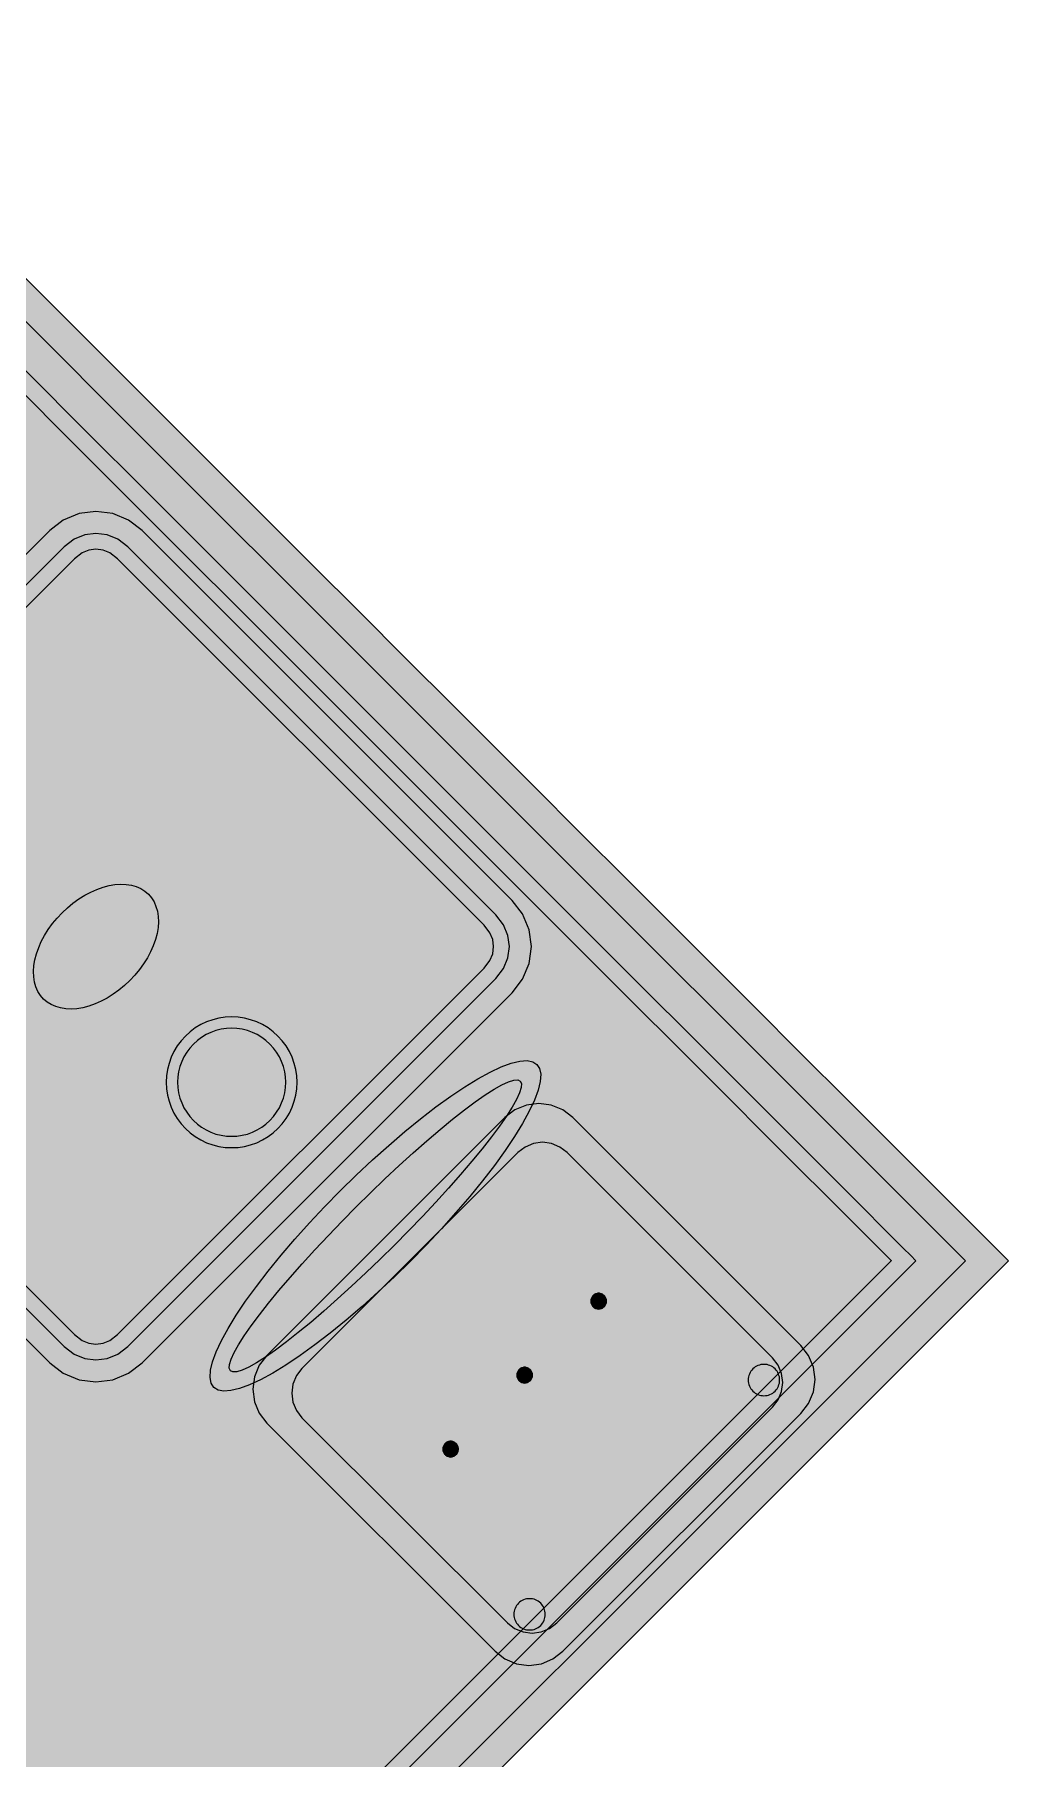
# Model space of a CAD drawing. Header units: metres. Extents: x 2172.2 to 2210.6, y 415.3 to 458.1.
# Drawn here: x 2186.209 to 2187.325, y 447.974 to 449.952 of the extents above; entities that cross this region are included whole.
import ezdxf

# ---------------------------------------------------------------- set-up
doc = ezdxf.new("R2010")
doc.units = ezdxf.units.M
for name, color, linetype, lineweight in [('NC_N1_CHAIRS', 7, 'CONTINUOUS', 13), ('NC_N1_FLOOR_DECOR', 32, 'CONTINUOUS', 13), ('NC_N1_TABLES', 7, 'CONTINUOUS', 13)]:
    doc.layers.add(name, color=color, linetype=linetype, lineweight=lineweight)

# ---------------------------------------------------------------- blocks, each defined once
blk = doc.blocks.new('NC_N1_MIXED_FLOOR_BAY_05')
at = {"true_color": 0xeff0ee}
h = blk.add_hatch(color=256, dxfattribs=at)
h.dxf.hatch_style = 1
h.paths.add_polyline_path([(-4.0811, 15.9515), (-4.06, 15.9304), (-4.0516, 15.922), (-4.022, 15.8924), (-4.0136, 15.884), (-3.9738, 15.8442), (-3.9298, 15.8002), (-3.8668, 15.7372), (-3.8228, 15.6932), (-3.7206, 15.591), (-3.6766, 15.547), (-3.6136, 15.484), (-3.5696, 15.44), (-3.4674, 15.3378), (-3.4234, 15.2938), (-3.3604, 15.2308), (-3.3164, 15.1868), (-3.2143, 15.0847), (-3.1703, 15.0406), (-3.1073, 14.9776), (-3.0633, 14.9336), (-2.9611, 14.8315), (-2.9171, 14.7875), (-2.8541, 14.7245), (-2.8101, 14.6805), (-2.7421, 14.6125), (-2.7337, 14.6041), (-2.7041, 14.5745), (-2.6957, 14.5661), (-2.6746, 14.545), (-4.5979, 12.6217), (-6.0044, 14.0282)])
at = {"color": 0, "linetype": 'CONTINUOUS', "lineweight": -2, "true_color": 0xa5b2b8}
blk.add_lwpolyline([(-3.8228, 15.6932), (-3.7206, 15.591), (-3.6766, 15.547), (-3.6136, 15.484), (-3.5696, 15.44), (-3.4674, 15.3378), (-3.4234, 15.2938), (-3.3604, 15.2308), (-3.3164, 15.1868), (-3.2143, 15.0847), (-3.1703, 15.0406), (-3.1073, 14.9776), (-3.0633, 14.9336), (-2.9611, 14.8315), (-2.9171, 14.7875), (-2.8541, 14.7245), (-2.8101, 14.6805), (-2.7421, 14.6125), (-2.7337, 14.6041), (-2.7041, 14.5745), (-2.6957, 14.5661), (-2.6746, 14.545), (-4.5979, 12.6217)], dxfattribs=at)
at = {"color": 0, "linetype": 'CONTINUOUS', "lineweight": -2, "true_color": 0xa38246}
blk.add_lwpolyline([(-3.8475, 15.6684), (-3.7014, 15.5222), (-3.6383, 15.4592), (-3.5943, 15.4152), (-3.4922, 15.3131), (-3.4482, 15.2691), (-3.3852, 15.2061), (-3.3412, 15.1621), (-3.239, 15.0599), (-3.195, 15.0159), (-3.132, 14.9529), (-3.088, 14.9089), (-2.9858, 14.8067), (-2.8788, 14.6997), (-2.8348, 14.6557), (-2.7669, 14.5878), (-2.7584, 14.5793), (-2.7241, 14.545), (-4.5979, 12.6712)], dxfattribs=at)
at = {"color": 0, "linetype": 'CONTINUOUS', "lineweight": -2, "true_color": 0x778fa0}
blk.add_lwpolyline([(-3.8758, 15.6401), (-3.7296, 15.494), (-3.6666, 15.431), (-3.6226, 15.387), (-3.5205, 15.2848), (-3.4765, 15.2408), (-3.4135, 15.1778), (-3.3695, 15.1338), (-3.2673, 15.0316), (-3.2233, 14.9876), (-3.1603, 14.9246), (-3.1163, 14.8806), (-3.0141, 14.7784), (-2.9071, 14.6714), (-2.8631, 14.6274), (-2.7952, 14.5595), (-2.7867, 14.551), (-2.7807, 14.545), (-4.5979, 12.7277)], dxfattribs=at)
at = {"color": 0, "linetype": 'CONTINUOUS', "lineweight": -2, "true_color": 0xa38246}
blk.add_lwpolyline([(-4.0811, 15.8172), (-4.0808, 15.8168), (-4.041, 15.777), (-3.997, 15.733), (-3.9339, 15.67), (-3.8899, 15.626), (-3.7438, 15.4798), (-3.6808, 15.4168), (-3.6368, 15.3728), (-3.5346, 15.2706), (-3.4906, 15.2266), (-3.4276, 15.1636), (-3.3836, 15.1196), (-3.2814, 15.0175), (-3.2374, 14.9735), (-3.1744, 14.9105), (-3.1304, 14.8665), (-3.0283, 14.7643), (-2.9213, 14.6573), (-2.8773, 14.6133), (-2.8093, 14.5453), (-2.809, 14.545), (-4.5979, 12.756), (-5.8701, 14.0282)], close=True, dxfattribs=at)
blk = doc.blocks.new('NC_N1_DINING_TWO_SQUARE')
at = {"true_color": 0xf6f5ef}
h = blk.add_hatch(color=256, dxfattribs=at)
h.dxf.hatch_style = 1
h.paths.add_polyline_path([(0.3, -0.375), (-0.3, -0.375), (-0.3194, -0.3724), (-0.3375, -0.365), (-0.353, -0.353), (-0.365, -0.3375), (-0.3724, -0.3194), (-0.375, -0.3), (-0.375, 0.3), (-0.3724, 0.3194), (-0.365, 0.3375), (-0.353, 0.353), (-0.3375, 0.365), (-0.3194, 0.3724), (-0.3, 0.375), (0.3, 0.375), (0.3194, 0.3724), (0.3375, 0.365), (0.353, 0.353), (0.365, 0.3375), (0.3724, 0.3194), (0.375, 0.3), (0.375, -0.3), (0.3724, -0.3194), (0.365, -0.3375), (0.353, -0.353), (0.3375, -0.365), (0.3194, -0.3724)])
at = {"color": 0, "linetype": 'CONTINUOUS', "lineweight": -2, "true_color": 0x2d3540}
blk.add_lwpolyline([(0.3, -0.375), (-0.3, -0.375), (-0.3194, -0.3724), (-0.3375, -0.365), (-0.353, -0.353), (-0.365, -0.3375), (-0.3724, -0.3194), (-0.375, -0.3), (-0.375, 0.3), (-0.3724, 0.3194), (-0.365, 0.3375), (-0.353, 0.353), (-0.3375, 0.365), (-0.3194, 0.3724), (-0.3, 0.375), (0.3, 0.375), (0.3194, 0.3724), (0.3375, 0.365), (0.353, 0.353), (0.365, 0.3375), (0.3724, 0.3194), (0.375, 0.3), (0.375, -0.3), (0.3724, -0.3194), (0.365, -0.3375), (0.353, -0.353), (0.3375, -0.365), (0.3194, -0.3724)], close=True, dxfattribs=at)
at = {"color": 0, "linetype": 'CONTINUOUS', "lineweight": -2, "true_color": 0xa38246}
for points in [[(0.2984, -0.35), (-0.2984, -0.35), (-0.3129, -0.3481), (-0.3249, -0.3431), (-0.3352, -0.3352), (-0.3431, -0.3249), (-0.3481, -0.3129), (-0.35, -0.2984), (-0.35, 0.2984), (-0.3481, 0.3129), (-0.3431, 0.3249), (-0.3352, 0.3352), (-0.3249, 0.3431), (-0.3129, 0.3481), (-0.2984, 0.35), (0.2984, 0.35), (0.3129, 0.3481), (0.3249, 0.3431), (0.3352, 0.3352), (0.3431, 0.3249), (0.3481, 0.3129), (0.35, 0.2984), (0.35, -0.2984), (0.3481, -0.3129), (0.3431, -0.3249), (0.3352, -0.3352), (0.3249, -0.3431), (0.3129, -0.3481)], [(0.2972, -0.332), (-0.2972, -0.332), (-0.3082, -0.3306), (-0.3158, -0.3274), (-0.3224, -0.3224), (-0.3274, -0.3158), (-0.3306, -0.3082), (-0.332, -0.2972), (-0.332, 0.2972), (-0.3306, 0.3082), (-0.3274, 0.3158), (-0.3224, 0.3224), (-0.3158, 0.3274), (-0.3082, 0.3306), (-0.2972, 0.332), (0.2972, 0.332), (0.3082, 0.3306), (0.3158, 0.3274), (0.3224, 0.3224), (0.3274, 0.3158), (0.3306, 0.3082), (0.332, 0.2972), (0.332, -0.2972), (0.3306, -0.3082), (0.3274, -0.3158), (0.3224, -0.3224), (0.3158, -0.3274), (0.3082, -0.3306)], [(0.062, 0.22), (0.0617, 0.2139), (0.0608, 0.2079), (0.0593, 0.202), (0.0573, 0.1963), (0.0547, 0.1908), (0.0516, 0.1856), (0.0479, 0.1807), (0.0438, 0.1762), (0.0393, 0.1721), (0.0344, 0.1684), (0.0292, 0.1653), (0.0237, 0.1627), (0.018, 0.1607), (0.0121, 0.1592), (0.0061, 0.1583), (0, 0.158), (-0.0061, 0.1583), (-0.0121, 0.1592), (-0.018, 0.1607), (-0.0237, 0.1627), (-0.0292, 0.1653), (-0.0344, 0.1684), (-0.0393, 0.1721), (-0.0438, 0.1762), (-0.0479, 0.1807), (-0.0516, 0.1856), (-0.0547, 0.1908), (-0.0573, 0.1963), (-0.0593, 0.202), (-0.0608, 0.2079), (-0.0617, 0.2139), (-0.062, 0.22), (-0.0617, 0.2261), (-0.0608, 0.2321), (-0.0593, 0.238), (-0.0573, 0.2437), (-0.0547, 0.2492), (-0.0516, 0.2544), (-0.0479, 0.2593), (-0.0438, 0.2638), (-0.0393, 0.2679), (-0.0344, 0.2716), (-0.0292, 0.2747), (-0.0237, 0.2773), (-0.018, 0.2793), (-0.0121, 0.2808), (-0.0061, 0.2817), (0, 0.282), (0.0061, 0.2817), (0.0121, 0.2808), (0.018, 0.2793), (0.0237, 0.2773), (0.0292, 0.2747), (0.0344, 0.2716), (0.0393, 0.2679), (0.0438, 0.2638), (0.0479, 0.2593), (0.0516, 0.2544), (0.0547, 0.2492), (0.0573, 0.2437), (0.0593, 0.238), (0.0608, 0.2321), (0.0617, 0.2261)], [(0.085, 0), (0.0846, 0.0054), (0.0834, 0.0107), (0.0813, 0.016), (0.0785, 0.021), (0.075, 0.0259), (0.0707, 0.0306), (0.0657, 0.0349), (0.0601, 0.0389), (0.0539, 0.0425), (0.0472, 0.0457), (0.0401, 0.0485), (0.0325, 0.0508), (0.0247, 0.0526), (0.0166, 0.0539), (0.0083, 0.0547), (0, 0.055), (-0.0083, 0.0547), (-0.0166, 0.0539), (-0.0247, 0.0526), (-0.0325, 0.0508), (-0.0401, 0.0485), (-0.0472, 0.0457), (-0.0539, 0.0425), (-0.0601, 0.0389), (-0.0657, 0.0349), (-0.0707, 0.0306), (-0.075, 0.0259), (-0.0785, 0.021), (-0.0813, 0.016), (-0.0834, 0.0107), (-0.0846, 0.0054), (-0.085, 0), (-0.0846, -0.0054), (-0.0834, -0.0107), (-0.0813, -0.016), (-0.0785, -0.021), (-0.075, -0.0259), (-0.0707, -0.0306), (-0.0657, -0.0349), (-0.0601, -0.0389), (-0.0539, -0.0425), (-0.0472, -0.0457), (-0.0401, -0.0485), (-0.0325, -0.0508), (-0.0247, -0.0526), (-0.0166, -0.0539), (-0.0083, -0.0547), (0, -0.055), (0.0083, -0.0547), (0.0166, -0.0539), (0.0247, -0.0526), (0.0325, -0.0508), (0.0401, -0.0485), (0.0472, -0.0457), (0.0539, -0.0425), (0.0601, -0.0389), (0.0657, -0.0349), (0.0707, -0.0306), (0.075, -0.0259), (0.0785, -0.021), (0.0813, -0.016), (0.0834, -0.0107), (0.0846, -0.0054)], [(0.062, -0.22), (0.0617, -0.2261), (0.0608, -0.2321), (0.0593, -0.238), (0.0573, -0.2437), (0.0547, -0.2492), (0.0516, -0.2544), (0.0479, -0.2593), (0.0438, -0.2638), (0.0393, -0.2679), (0.0344, -0.2716), (0.0292, -0.2747), (0.0237, -0.2773), (0.018, -0.2793), (0.0121, -0.2808), (0.0061, -0.2817), (0, -0.282), (-0.0061, -0.2817), (-0.0121, -0.2808), (-0.018, -0.2793), (-0.0237, -0.2773), (-0.0292, -0.2747), (-0.0344, -0.2716), (-0.0393, -0.2679), (-0.0438, -0.2638), (-0.0479, -0.2593), (-0.0516, -0.2544), (-0.0547, -0.2492), (-0.0573, -0.2437), (-0.0593, -0.238), (-0.0608, -0.2321), (-0.0617, -0.2261), (-0.062, -0.22), (-0.0617, -0.2139), (-0.0608, -0.2079), (-0.0593, -0.202), (-0.0573, -0.1963), (-0.0547, -0.1908), (-0.0516, -0.1856), (-0.0479, -0.1807), (-0.0438, -0.1762), (-0.0393, -0.1721), (-0.0344, -0.1684), (-0.0292, -0.1653), (-0.0237, -0.1627), (-0.018, -0.1607), (-0.0121, -0.1592), (-0.0061, -0.1583), (0, -0.158), (0.0061, -0.1583), (0.0121, -0.1592), (0.018, -0.1607), (0.0237, -0.1627), (0.0292, -0.1653), (0.0344, -0.1684), (0.0393, -0.1721), (0.0438, -0.1762), (0.0479, -0.1807), (0.0516, -0.1856), (0.0547, -0.1908), (0.0573, -0.1963), (0.0593, -0.202), (0.0608, -0.2079), (0.0617, -0.2139)]]:
    blk.add_lwpolyline(points, close=True, dxfattribs=at)
at = {"color": 0, "linetype": 'CONTINUOUS', "lineweight": -2, "true_color": 0x89939a}
for points in [[(0.075, 0.22), (0.0746, 0.2126), (0.0736, 0.2054), (0.0718, 0.1982), (0.0693, 0.1913), (0.0661, 0.1846), (0.0624, 0.1783), (0.058, 0.1724), (0.053, 0.167), (0.0476, 0.162), (0.0417, 0.1576), (0.0354, 0.1539), (0.0287, 0.1507), (0.0218, 0.1482), (0.0146, 0.1464), (0.0074, 0.1454), (0, 0.145), (-0.0074, 0.1454), (-0.0146, 0.1464), (-0.0218, 0.1482), (-0.0287, 0.1507), (-0.0354, 0.1539), (-0.0417, 0.1576), (-0.0476, 0.162), (-0.053, 0.167), (-0.058, 0.1724), (-0.0624, 0.1783), (-0.0661, 0.1846), (-0.0693, 0.1913), (-0.0718, 0.1982), (-0.0736, 0.2054), (-0.0746, 0.2126), (-0.075, 0.22), (-0.0746, 0.2274), (-0.0736, 0.2346), (-0.0718, 0.2418), (-0.0693, 0.2487), (-0.0661, 0.2554), (-0.0624, 0.2617), (-0.058, 0.2676), (-0.053, 0.273), (-0.0476, 0.278), (-0.0417, 0.2824), (-0.0354, 0.2861), (-0.0287, 0.2893), (-0.0218, 0.2918), (-0.0146, 0.2936), (-0.0074, 0.2946), (0, 0.295), (0.0074, 0.2946), (0.0146, 0.2936), (0.0218, 0.2918), (0.0287, 0.2893), (0.0354, 0.2861), (0.0417, 0.2824), (0.0476, 0.278), (0.053, 0.273), (0.058, 0.2676), (0.0624, 0.2617), (0.0661, 0.2554), (0.0693, 0.2487), (0.0718, 0.2418), (0.0736, 0.2346), (0.0746, 0.2274)], [(0.075, -0.22), (0.0746, -0.2274), (0.0736, -0.2346), (0.0718, -0.2418), (0.0693, -0.2487), (0.0661, -0.2554), (0.0624, -0.2617), (0.058, -0.2676), (0.053, -0.273), (0.0476, -0.278), (0.0417, -0.2824), (0.0354, -0.2861), (0.0287, -0.2893), (0.0218, -0.2918), (0.0146, -0.2936), (0.0074, -0.2946), (0, -0.295), (-0.0074, -0.2946), (-0.0146, -0.2936), (-0.0218, -0.2918), (-0.0287, -0.2893), (-0.0354, -0.2861), (-0.0417, -0.2824), (-0.0476, -0.278), (-0.053, -0.273), (-0.058, -0.2676), (-0.0624, -0.2617), (-0.0661, -0.2554), (-0.0693, -0.2487), (-0.0718, -0.2418), (-0.0736, -0.2346), (-0.0746, -0.2274), (-0.075, -0.22), (-0.0746, -0.2126), (-0.0736, -0.2054), (-0.0718, -0.1982), (-0.0693, -0.1913), (-0.0661, -0.1846), (-0.0624, -0.1783), (-0.058, -0.1724), (-0.053, -0.167), (-0.0476, -0.162), (-0.0417, -0.1576), (-0.0354, -0.1539), (-0.0287, -0.1507), (-0.0218, -0.1482), (-0.0146, -0.1464), (-0.0074, -0.1454), (0, -0.145), (0.0074, -0.1454), (0.0146, -0.1464), (0.0218, -0.1482), (0.0287, -0.1507), (0.0354, -0.1539), (0.0417, -0.1576), (0.0476, -0.162), (0.053, -0.167), (0.058, -0.1724), (0.0624, -0.1783), (0.0661, -0.1846), (0.0693, -0.1913), (0.0718, -0.1982), (0.0736, -0.2054), (0.0746, -0.2126)]]:
    blk.add_lwpolyline(points, close=True, dxfattribs=at)
blk = doc.blocks.new('NC_N1_CHAIR_OLIVE')
at = {"true_color": 0xf6f5ef}
h = blk.add_hatch(color=256, dxfattribs=at)
h.dxf.hatch_style = 1
h.paths.add_polyline_path([(0.262, 0.222), (0.2607, 0.2276), (0.257, 0.2331), (0.2507, 0.2385), (0.2421, 0.2438), (0.2311, 0.2489), (0.2178, 0.2537), (0.2025, 0.2582), (0.1853, 0.2623), (0.1662, 0.2661), (0.1456, 0.2694), (0.1235, 0.2723), (0.1003, 0.2747), (0.0761, 0.2765), (0.0511, 0.2779), (0.0257, 0.2787), (0, 0.279), (-0.0257, 0.2787), (-0.0511, 0.2779), (-0.0761, 0.2765), (-0.1003, 0.2747), (-0.1235, 0.2723), (-0.1456, 0.2694), (-0.1662, 0.2661), (-0.1853, 0.2623), (-0.2025, 0.2582), (-0.2178, 0.2537), (-0.2311, 0.2489), (-0.2421, 0.2438), (-0.2507, 0.2385), (-0.257, 0.2331), (-0.2607, 0.2276), (-0.262, 0.222), (-0.2607, 0.2164), (-0.257, 0.2109), (-0.2507, 0.2055), (-0.2421, 0.2002), (-0.2311, 0.1951), (-0.2178, 0.1903), (-0.2025, 0.1858), (-0.1853, 0.1817), (-0.1662, 0.1779), (-0.1456, 0.1746), (-0.1235, 0.1717), (-0.1003, 0.1693), (-0.0761, 0.1675), (-0.0511, 0.1661), (-0.0257, 0.1653), (0, 0.165), (0.0257, 0.1653), (0.0511, 0.1661), (0.0761, 0.1675), (0.1003, 0.1693), (0.1235, 0.1717), (0.1456, 0.1746), (0.1662, 0.1779), (0.1853, 0.1817), (0.2025, 0.1858), (0.2178, 0.1903), (0.2311, 0.1951), (0.2421, 0.2002), (0.2507, 0.2055), (0.257, 0.2109), (0.2607, 0.2164)])
at = {"true_color": 0x778fa0}
h = blk.add_hatch(color=256, dxfattribs=at)
h.dxf.hatch_style = 1
h.paths.add_polyline_path([(0.193, -0.275), (-0.193, -0.275), (-0.2072, -0.2731), (-0.2205, -0.2676), (-0.2319, -0.2589), (-0.2406, -0.2475), (-0.2461, -0.2342), (-0.248, -0.22), (-0.248, 0.15), (-0.2461, 0.1642), (-0.2406, 0.1775), (-0.2319, 0.1889), (-0.2205, 0.1976), (-0.2072, 0.2031), (-0.193, 0.205), (0.193, 0.205), (0.2072, 0.2031), (0.2205, 0.1976), (0.2319, 0.1889), (0.2406, 0.1775), (0.2461, 0.1642), (0.248, 0.15), (0.248, -0.22), (0.2461, -0.2342), (0.2406, -0.2475), (0.2319, -0.2589), (0.2205, -0.2676), (0.2072, -0.2731)])
at = {"true_color": 0xa38246}
h = blk.add_hatch(color=256, dxfattribs=at)
h.dxf.hatch_style = 1
h.paths.add_polyline_path([(-0.111, -0.02), (-0.111, -0.0209), (-0.1112, -0.0218), (-0.1114, -0.0226), (-0.1117, -0.0234), (-0.1121, -0.0242), (-0.1125, -0.025), (-0.113, -0.0257), (-0.1136, -0.0264), (-0.1143, -0.027), (-0.115, -0.0275), (-0.1158, -0.0279), (-0.1166, -0.0283), (-0.1174, -0.0286), (-0.1182, -0.0288), (-0.1191, -0.029), (-0.12, -0.029), (-0.1209, -0.029), (-0.1218, -0.0288), (-0.1226, -0.0286), (-0.1234, -0.0283), (-0.1242, -0.0279), (-0.125, -0.0275), (-0.1257, -0.027), (-0.1264, -0.0264), (-0.127, -0.0257), (-0.1275, -0.025), (-0.1279, -0.0242), (-0.1283, -0.0234), (-0.1286, -0.0226), (-0.1288, -0.0218), (-0.129, -0.0209), (-0.129, -0.02), (-0.129, -0.0191), (-0.1288, -0.0182), (-0.1286, -0.0174), (-0.1283, -0.0166), (-0.1279, -0.0158), (-0.1275, -0.015), (-0.127, -0.0143), (-0.1264, -0.0136), (-0.1257, -0.013), (-0.125, -0.0125), (-0.1242, -0.0121), (-0.1234, -0.0117), (-0.1226, -0.0114), (-0.1218, -0.0112), (-0.1209, -0.011), (-0.12, -0.011), (-0.1191, -0.011), (-0.1182, -0.0112), (-0.1174, -0.0114), (-0.1166, -0.0117), (-0.1158, -0.0121), (-0.115, -0.0125), (-0.1143, -0.013), (-0.1136, -0.0136), (-0.113, -0.0143), (-0.1125, -0.015), (-0.1121, -0.0158), (-0.1117, -0.0166), (-0.1114, -0.0174), (-0.1112, -0.0182), (-0.111, -0.0191)])
h = blk.add_hatch(color=256, dxfattribs=at)
h.dxf.hatch_style = 1
h.paths.add_polyline_path([(0.009, -0.02), (0.009, -0.0209), (0.0088, -0.0218), (0.0086, -0.0226), (0.0083, -0.0234), (0.0079, -0.0242), (0.0075, -0.025), (0.007, -0.0257), (0.0064, -0.0264), (0.0057, -0.027), (0.005, -0.0275), (0.0042, -0.0279), (0.0034, -0.0283), (0.0026, -0.0286), (0.0018, -0.0288), (0.0009, -0.029), (0, -0.029), (-0.0009, -0.029), (-0.0018, -0.0288), (-0.0026, -0.0286), (-0.0034, -0.0283), (-0.0042, -0.0279), (-0.005, -0.0275), (-0.0057, -0.027), (-0.0064, -0.0264), (-0.007, -0.0257), (-0.0075, -0.025), (-0.0079, -0.0242), (-0.0083, -0.0234), (-0.0086, -0.0226), (-0.0088, -0.0218), (-0.009, -0.0209), (-0.009, -0.02), (-0.009, -0.0191), (-0.0088, -0.0182), (-0.0086, -0.0174), (-0.0083, -0.0166), (-0.0079, -0.0158), (-0.0075, -0.015), (-0.007, -0.0143), (-0.0064, -0.0136), (-0.0057, -0.013), (-0.005, -0.0125), (-0.0042, -0.0121), (-0.0034, -0.0117), (-0.0026, -0.0114), (-0.0018, -0.0112), (-0.0009, -0.011), (0, -0.011), (0.0009, -0.011), (0.0018, -0.0112), (0.0026, -0.0114), (0.0034, -0.0117), (0.0042, -0.0121), (0.005, -0.0125), (0.0057, -0.013), (0.0064, -0.0136), (0.007, -0.0143), (0.0075, -0.015), (0.0079, -0.0158), (0.0083, -0.0166), (0.0086, -0.0174), (0.0088, -0.0182), (0.009, -0.0191)])
h = blk.add_hatch(color=256, dxfattribs=at)
h.dxf.hatch_style = 1
h.paths.add_polyline_path([(0.129, -0.02), (0.129, -0.0209), (0.1288, -0.0218), (0.1286, -0.0226), (0.1283, -0.0234), (0.1279, -0.0242), (0.1275, -0.025), (0.127, -0.0257), (0.1264, -0.0264), (0.1257, -0.027), (0.125, -0.0275), (0.1242, -0.0279), (0.1234, -0.0283), (0.1226, -0.0286), (0.1218, -0.0288), (0.1209, -0.029), (0.12, -0.029), (0.1191, -0.029), (0.1182, -0.0288), (0.1174, -0.0286), (0.1166, -0.0283), (0.1158, -0.0279), (0.115, -0.0275), (0.1143, -0.027), (0.1136, -0.0264), (0.113, -0.0257), (0.1125, -0.025), (0.1121, -0.0242), (0.1117, -0.0234), (0.1114, -0.0226), (0.1112, -0.0218), (0.111, -0.0209), (0.111, -0.02), (0.111, -0.0191), (0.1112, -0.0182), (0.1114, -0.0174), (0.1117, -0.0166), (0.1121, -0.0158), (0.1125, -0.015), (0.113, -0.0143), (0.1136, -0.0136), (0.1143, -0.013), (0.115, -0.0125), (0.1158, -0.0121), (0.1166, -0.0117), (0.1174, -0.0114), (0.1182, -0.0112), (0.1191, -0.011), (0.12, -0.011), (0.1209, -0.011), (0.1218, -0.0112), (0.1226, -0.0114), (0.1234, -0.0117), (0.1242, -0.0121), (0.125, -0.0125), (0.1257, -0.013), (0.1264, -0.0136), (0.127, -0.0143), (0.1275, -0.015), (0.1279, -0.0158), (0.1283, -0.0166), (0.1286, -0.0174), (0.1288, -0.0182), (0.129, -0.0191)])
h = blk.add_hatch(color=256, dxfattribs=at)
h.dxf.hatch_style = 1
h.paths.add_polyline_path([(-0.172, -0.218), (-0.1721, -0.2198), (-0.1723, -0.2215), (-0.1728, -0.2232), (-0.1734, -0.2249), (-0.1741, -0.2265), (-0.175, -0.228), (-0.1761, -0.2294), (-0.1773, -0.2307), (-0.1786, -0.2319), (-0.18, -0.233), (-0.1815, -0.2339), (-0.1831, -0.2346), (-0.1848, -0.2352), (-0.1865, -0.2357), (-0.1882, -0.2359), (-0.19, -0.236), (-0.1918, -0.2359), (-0.1935, -0.2357), (-0.1952, -0.2352), (-0.1969, -0.2346), (-0.1985, -0.2339), (-0.2, -0.233), (-0.2014, -0.2319), (-0.2027, -0.2307), (-0.2039, -0.2294), (-0.205, -0.228), (-0.2059, -0.2265), (-0.2066, -0.2249), (-0.2072, -0.2232), (-0.2077, -0.2215), (-0.2079, -0.2198), (-0.208, -0.218), (-0.2079, -0.2162), (-0.2077, -0.2145), (-0.2072, -0.2128), (-0.2066, -0.2111), (-0.2059, -0.2095), (-0.205, -0.208), (-0.2039, -0.2066), (-0.2027, -0.2053), (-0.2014, -0.2041), (-0.2, -0.203), (-0.1985, -0.2021), (-0.1969, -0.2014), (-0.1952, -0.2008), (-0.1935, -0.2003), (-0.1918, -0.2001), (-0.19, -0.2), (-0.1882, -0.2001), (-0.1865, -0.2003), (-0.1848, -0.2008), (-0.1831, -0.2014), (-0.1815, -0.2021), (-0.18, -0.203), (-0.1786, -0.2041), (-0.1773, -0.2053), (-0.1761, -0.2066), (-0.175, -0.208), (-0.1741, -0.2095), (-0.1734, -0.2111), (-0.1728, -0.2128), (-0.1723, -0.2145), (-0.1721, -0.2162)])
h = blk.add_hatch(color=256, dxfattribs=at)
h.dxf.hatch_style = 1
h.paths.add_polyline_path([(0.208, -0.218), (0.2079, -0.2198), (0.2077, -0.2215), (0.2072, -0.2232), (0.2066, -0.2249), (0.2059, -0.2265), (0.205, -0.228), (0.2039, -0.2294), (0.2027, -0.2307), (0.2014, -0.2319), (0.2, -0.233), (0.1985, -0.2339), (0.1969, -0.2346), (0.1952, -0.2352), (0.1935, -0.2357), (0.1918, -0.2359), (0.19, -0.236), (0.1882, -0.2359), (0.1865, -0.2357), (0.1848, -0.2352), (0.1831, -0.2346), (0.1815, -0.2339), (0.18, -0.233), (0.1786, -0.2319), (0.1773, -0.2307), (0.1761, -0.2294), (0.175, -0.228), (0.1741, -0.2265), (0.1734, -0.2249), (0.1728, -0.2232), (0.1723, -0.2215), (0.1721, -0.2198), (0.172, -0.218), (0.1721, -0.2162), (0.1723, -0.2145), (0.1728, -0.2128), (0.1734, -0.2111), (0.1741, -0.2095), (0.175, -0.208), (0.1761, -0.2066), (0.1773, -0.2053), (0.1786, -0.2041), (0.18, -0.203), (0.1815, -0.2021), (0.1831, -0.2014), (0.1848, -0.2008), (0.1865, -0.2003), (0.1882, -0.2001), (0.19, -0.2), (0.1918, -0.2001), (0.1935, -0.2003), (0.1952, -0.2008), (0.1969, -0.2014), (0.1985, -0.2021), (0.2, -0.203), (0.2014, -0.2041), (0.2027, -0.2053), (0.2039, -0.2066), (0.205, -0.208), (0.2059, -0.2095), (0.2066, -0.2111), (0.2072, -0.2128), (0.2077, -0.2145), (0.2079, -0.2162)])
at = {"color": 0, "linetype": 'CONTINUOUS', "lineweight": -2, "true_color": 0x2d3540}
for points in [[(0.262, 0.222), (0.2607, 0.2276), (0.257, 0.2331), (0.2507, 0.2385), (0.2421, 0.2438), (0.2311, 0.2489), (0.2178, 0.2537), (0.2025, 0.2582), (0.1853, 0.2623), (0.1662, 0.2661), (0.1456, 0.2694), (0.1235, 0.2723), (0.1003, 0.2747), (0.0761, 0.2765), (0.0511, 0.2779), (0.0257, 0.2787), (0, 0.279), (-0.0257, 0.2787), (-0.0511, 0.2779), (-0.0761, 0.2765), (-0.1003, 0.2747), (-0.1235, 0.2723), (-0.1456, 0.2694), (-0.1662, 0.2661), (-0.1853, 0.2623), (-0.2025, 0.2582), (-0.2178, 0.2537), (-0.2311, 0.2489), (-0.2421, 0.2438), (-0.2507, 0.2385), (-0.257, 0.2331), (-0.2607, 0.2276), (-0.262, 0.222), (-0.2607, 0.2164), (-0.257, 0.2109), (-0.2507, 0.2055), (-0.2421, 0.2002), (-0.2311, 0.1951), (-0.2178, 0.1903), (-0.2025, 0.1858), (-0.1853, 0.1817), (-0.1662, 0.1779), (-0.1456, 0.1746), (-0.1235, 0.1717), (-0.1003, 0.1693), (-0.0761, 0.1675), (-0.0511, 0.1661), (-0.0257, 0.1653), (0, 0.165), (0.0257, 0.1653), (0.0511, 0.1661), (0.0761, 0.1675), (0.1003, 0.1693), (0.1235, 0.1717), (0.1456, 0.1746), (0.1662, 0.1779), (0.1853, 0.1817), (0.2025, 0.1858), (0.2178, 0.1903), (0.2311, 0.1951), (0.2421, 0.2002), (0.2507, 0.2055), (0.257, 0.2109), (0.2607, 0.2164)], [(0.193, -0.275), (-0.193, -0.275), (-0.2072, -0.2731), (-0.2205, -0.2676), (-0.2319, -0.2589), (-0.2406, -0.2475), (-0.2461, -0.2342), (-0.248, -0.22), (-0.248, 0.15), (-0.2461, 0.1642), (-0.2406, 0.1775), (-0.2319, 0.1889), (-0.2205, 0.1976), (-0.2072, 0.2031), (-0.193, 0.205), (0.193, 0.205), (0.2072, 0.2031), (0.2205, 0.1976), (0.2319, 0.1889), (0.2406, 0.1775), (0.2461, 0.1642), (0.248, 0.15), (0.248, -0.22), (0.2461, -0.2342), (0.2406, -0.2475), (0.2319, -0.2589), (0.2205, -0.2676), (0.2072, -0.2731)]]:
    blk.add_lwpolyline(points, close=True, dxfattribs=at)
at = {"color": 0, "linetype": 'CONTINUOUS', "lineweight": -2, "true_color": 0xa38246}
for points in [[(0.235, 0.222), (0.2339, 0.225), (0.2305, 0.228), (0.2249, 0.231), (0.2171, 0.2339), (0.2073, 0.2366), (0.1954, 0.2392), (0.1817, 0.2417), (0.1662, 0.2439), (0.1491, 0.246), (0.1306, 0.2478), (0.1108, 0.2493), (0.0899, 0.2506), (0.0682, 0.2517), (0.0458, 0.2524), (0.023, 0.2529), (0, 0.253), (-0.023, 0.2529), (-0.0458, 0.2524), (-0.0682, 0.2517), (-0.0899, 0.2506), (-0.1108, 0.2493), (-0.1306, 0.2478), (-0.1491, 0.246), (-0.1662, 0.2439), (-0.1817, 0.2417), (-0.1954, 0.2392), (-0.2073, 0.2366), (-0.2171, 0.2339), (-0.2249, 0.231), (-0.2305, 0.228), (-0.2339, 0.225), (-0.235, 0.222), (-0.2339, 0.219), (-0.2305, 0.216), (-0.2249, 0.213), (-0.2171, 0.2101), (-0.2073, 0.2074), (-0.1954, 0.2048), (-0.1817, 0.2023), (-0.1662, 0.2001), (-0.1491, 0.198), (-0.1306, 0.1962), (-0.1108, 0.1947), (-0.0899, 0.1934), (-0.0682, 0.1923), (-0.0458, 0.1916), (-0.023, 0.1911), (0, 0.191), (0.023, 0.1911), (0.0458, 0.1916), (0.0682, 0.1923), (0.0899, 0.1934), (0.1108, 0.1947), (0.1306, 0.1962), (0.1491, 0.198), (0.1662, 0.2001), (0.1817, 0.2023), (0.1954, 0.2048), (0.2073, 0.2074), (0.2171, 0.2101), (0.2249, 0.213), (0.2305, 0.216), (0.2339, 0.219)], [(0.175, -0.247), (-0.175, -0.247), (-0.1854, -0.2456), (-0.195, -0.2416), (-0.2033, -0.2353), (-0.2096, -0.227), (-0.2136, -0.2174), (-0.215, -0.207), (-0.215, 0.126), (-0.2136, 0.1364), (-0.2096, 0.146), (-0.2033, 0.1543), (-0.195, 0.1606), (-0.1854, 0.1646), (-0.175, 0.166), (0.175, 0.166), (0.1854, 0.1646), (0.195, 0.1606), (0.2033, 0.1543), (0.2096, 0.146), (0.2136, 0.1364), (0.215, 0.126), (0.215, -0.207), (0.2136, -0.2174), (0.2096, -0.227), (0.2033, -0.2353), (0.195, -0.2416), (0.1854, -0.2456)]]:
    blk.add_lwpolyline(points, close=True, dxfattribs=at)
at = {"color": 0, "linetype": 'CONTINUOUS', "lineweight": -2}
for points in [[(-0.111, -0.02), (-0.111, -0.0209), (-0.1112, -0.0218), (-0.1114, -0.0226), (-0.1117, -0.0234), (-0.1121, -0.0242), (-0.1125, -0.025), (-0.113, -0.0257), (-0.1136, -0.0264), (-0.1143, -0.027), (-0.115, -0.0275), (-0.1158, -0.0279), (-0.1166, -0.0283), (-0.1174, -0.0286), (-0.1182, -0.0288), (-0.1191, -0.029), (-0.12, -0.029), (-0.1209, -0.029), (-0.1218, -0.0288), (-0.1226, -0.0286), (-0.1234, -0.0283), (-0.1242, -0.0279), (-0.125, -0.0275), (-0.1257, -0.027), (-0.1264, -0.0264), (-0.127, -0.0257), (-0.1275, -0.025), (-0.1279, -0.0242), (-0.1283, -0.0234), (-0.1286, -0.0226), (-0.1288, -0.0218), (-0.129, -0.0209), (-0.129, -0.02), (-0.129, -0.0191), (-0.1288, -0.0182), (-0.1286, -0.0174), (-0.1283, -0.0166), (-0.1279, -0.0158), (-0.1275, -0.015), (-0.127, -0.0143), (-0.1264, -0.0136), (-0.1257, -0.013), (-0.125, -0.0125), (-0.1242, -0.0121), (-0.1234, -0.0117), (-0.1226, -0.0114), (-0.1218, -0.0112), (-0.1209, -0.011), (-0.12, -0.011), (-0.1191, -0.011), (-0.1182, -0.0112), (-0.1174, -0.0114), (-0.1166, -0.0117), (-0.1158, -0.0121), (-0.115, -0.0125), (-0.1143, -0.013), (-0.1136, -0.0136), (-0.113, -0.0143), (-0.1125, -0.015), (-0.1121, -0.0158), (-0.1117, -0.0166), (-0.1114, -0.0174), (-0.1112, -0.0182), (-0.111, -0.0191)], [(0.009, -0.02), (0.009, -0.0209), (0.0088, -0.0218), (0.0086, -0.0226), (0.0083, -0.0234), (0.0079, -0.0242), (0.0075, -0.025), (0.007, -0.0257), (0.0064, -0.0264), (0.0057, -0.027), (0.005, -0.0275), (0.0042, -0.0279), (0.0034, -0.0283), (0.0026, -0.0286), (0.0018, -0.0288), (0.0009, -0.029), (0, -0.029), (-0.0009, -0.029), (-0.0018, -0.0288), (-0.0026, -0.0286), (-0.0034, -0.0283), (-0.0042, -0.0279), (-0.005, -0.0275), (-0.0057, -0.027), (-0.0064, -0.0264), (-0.007, -0.0257), (-0.0075, -0.025), (-0.0079, -0.0242), (-0.0083, -0.0234), (-0.0086, -0.0226), (-0.0088, -0.0218), (-0.009, -0.0209), (-0.009, -0.02), (-0.009, -0.0191), (-0.0088, -0.0182), (-0.0086, -0.0174), (-0.0083, -0.0166), (-0.0079, -0.0158), (-0.0075, -0.015), (-0.007, -0.0143), (-0.0064, -0.0136), (-0.0057, -0.013), (-0.005, -0.0125), (-0.0042, -0.0121), (-0.0034, -0.0117), (-0.0026, -0.0114), (-0.0018, -0.0112), (-0.0009, -0.011), (0, -0.011), (0.0009, -0.011), (0.0018, -0.0112), (0.0026, -0.0114), (0.0034, -0.0117), (0.0042, -0.0121), (0.005, -0.0125), (0.0057, -0.013), (0.0064, -0.0136), (0.007, -0.0143), (0.0075, -0.015), (0.0079, -0.0158), (0.0083, -0.0166), (0.0086, -0.0174), (0.0088, -0.0182), (0.009, -0.0191)], [(0.129, -0.02), (0.129, -0.0209), (0.1288, -0.0218), (0.1286, -0.0226), (0.1283, -0.0234), (0.1279, -0.0242), (0.1275, -0.025), (0.127, -0.0257), (0.1264, -0.0264), (0.1257, -0.027), (0.125, -0.0275), (0.1242, -0.0279), (0.1234, -0.0283), (0.1226, -0.0286), (0.1218, -0.0288), (0.1209, -0.029), (0.12, -0.029), (0.1191, -0.029), (0.1182, -0.0288), (0.1174, -0.0286), (0.1166, -0.0283), (0.1158, -0.0279), (0.115, -0.0275), (0.1143, -0.027), (0.1136, -0.0264), (0.113, -0.0257), (0.1125, -0.025), (0.1121, -0.0242), (0.1117, -0.0234), (0.1114, -0.0226), (0.1112, -0.0218), (0.111, -0.0209), (0.111, -0.02), (0.111, -0.0191), (0.1112, -0.0182), (0.1114, -0.0174), (0.1117, -0.0166), (0.1121, -0.0158), (0.1125, -0.015), (0.113, -0.0143), (0.1136, -0.0136), (0.1143, -0.013), (0.115, -0.0125), (0.1158, -0.0121), (0.1166, -0.0117), (0.1174, -0.0114), (0.1182, -0.0112), (0.1191, -0.011), (0.12, -0.011), (0.1209, -0.011), (0.1218, -0.0112), (0.1226, -0.0114), (0.1234, -0.0117), (0.1242, -0.0121), (0.125, -0.0125), (0.1257, -0.013), (0.1264, -0.0136), (0.127, -0.0143), (0.1275, -0.015), (0.1279, -0.0158), (0.1283, -0.0166), (0.1286, -0.0174), (0.1288, -0.0182), (0.129, -0.0191)], [(-0.172, -0.218), (-0.1721, -0.2198), (-0.1723, -0.2215), (-0.1728, -0.2232), (-0.1734, -0.2249), (-0.1741, -0.2265), (-0.175, -0.228), (-0.1761, -0.2294), (-0.1773, -0.2307), (-0.1786, -0.2319), (-0.18, -0.233), (-0.1815, -0.2339), (-0.1831, -0.2346), (-0.1848, -0.2352), (-0.1865, -0.2357), (-0.1882, -0.2359), (-0.19, -0.236), (-0.1918, -0.2359), (-0.1935, -0.2357), (-0.1952, -0.2352), (-0.1969, -0.2346), (-0.1985, -0.2339), (-0.2, -0.233), (-0.2014, -0.2319), (-0.2027, -0.2307), (-0.2039, -0.2294), (-0.205, -0.228), (-0.2059, -0.2265), (-0.2066, -0.2249), (-0.2072, -0.2232), (-0.2077, -0.2215), (-0.2079, -0.2198), (-0.208, -0.218), (-0.2079, -0.2162), (-0.2077, -0.2145), (-0.2072, -0.2128), (-0.2066, -0.2111), (-0.2059, -0.2095), (-0.205, -0.208), (-0.2039, -0.2066), (-0.2027, -0.2053), (-0.2014, -0.2041), (-0.2, -0.203), (-0.1985, -0.2021), (-0.1969, -0.2014), (-0.1952, -0.2008), (-0.1935, -0.2003), (-0.1918, -0.2001), (-0.19, -0.2), (-0.1882, -0.2001), (-0.1865, -0.2003), (-0.1848, -0.2008), (-0.1831, -0.2014), (-0.1815, -0.2021), (-0.18, -0.203), (-0.1786, -0.2041), (-0.1773, -0.2053), (-0.1761, -0.2066), (-0.175, -0.208), (-0.1741, -0.2095), (-0.1734, -0.2111), (-0.1728, -0.2128), (-0.1723, -0.2145), (-0.1721, -0.2162)], [(0.208, -0.218), (0.2079, -0.2198), (0.2077, -0.2215), (0.2072, -0.2232), (0.2066, -0.2249), (0.2059, -0.2265), (0.205, -0.228), (0.2039, -0.2294), (0.2027, -0.2307), (0.2014, -0.2319), (0.2, -0.233), (0.1985, -0.2339), (0.1969, -0.2346), (0.1952, -0.2352), (0.1935, -0.2357), (0.1918, -0.2359), (0.19, -0.236), (0.1882, -0.2359), (0.1865, -0.2357), (0.1848, -0.2352), (0.1831, -0.2346), (0.1815, -0.2339), (0.18, -0.233), (0.1786, -0.2319), (0.1773, -0.2307), (0.1761, -0.2294), (0.175, -0.228), (0.1741, -0.2265), (0.1734, -0.2249), (0.1728, -0.2232), (0.1723, -0.2215), (0.1721, -0.2198), (0.172, -0.218), (0.1721, -0.2162), (0.1723, -0.2145), (0.1728, -0.2128), (0.1734, -0.2111), (0.1741, -0.2095), (0.175, -0.208), (0.1761, -0.2066), (0.1773, -0.2053), (0.1786, -0.2041), (0.18, -0.203), (0.1815, -0.2021), (0.1831, -0.2014), (0.1848, -0.2008), (0.1865, -0.2003), (0.1882, -0.2001), (0.19, -0.2), (0.1918, -0.2001), (0.1935, -0.2003), (0.1952, -0.2008), (0.1969, -0.2014), (0.1985, -0.2021), (0.2, -0.203), (0.2014, -0.2041), (0.2027, -0.2053), (0.2039, -0.2066), (0.205, -0.208), (0.2059, -0.2095), (0.2066, -0.2111), (0.2072, -0.2128), (0.2077, -0.2145), (0.2079, -0.2162)]]:
    blk.add_lwpolyline(points, close=True, dxfattribs=at)

msp = doc.modelspace()

# ---------------------------------------------------------------- block references
at = {"layer": 'NC_N1_CHAIRS', "linetype": 'CONTINUOUS', "yscale": -1.0000000000000002, "rotation": -135}
msp.add_blockref('NC_N1_CHAIR_OLIVE', (2186.7565, 448.428), dxfattribs=at)
at = {"layer": 'NC_N1_FLOOR_DECOR', "linetype": 'CONTINUOUS'}
msp.add_blockref('NC_N1_MIXED_FLOOR_BAY_05', (2190, 434), dxfattribs=at)
at = {"layer": 'NC_N1_TABLES', "linetype": 'CONTINUOUS', "yscale": -1, "rotation": 45}
msp.add_blockref('NC_N1_DINING_TWO_SQUARE', (2186.2792, 448.9053), dxfattribs=at)

doc.saveas('drawing.dxf')
